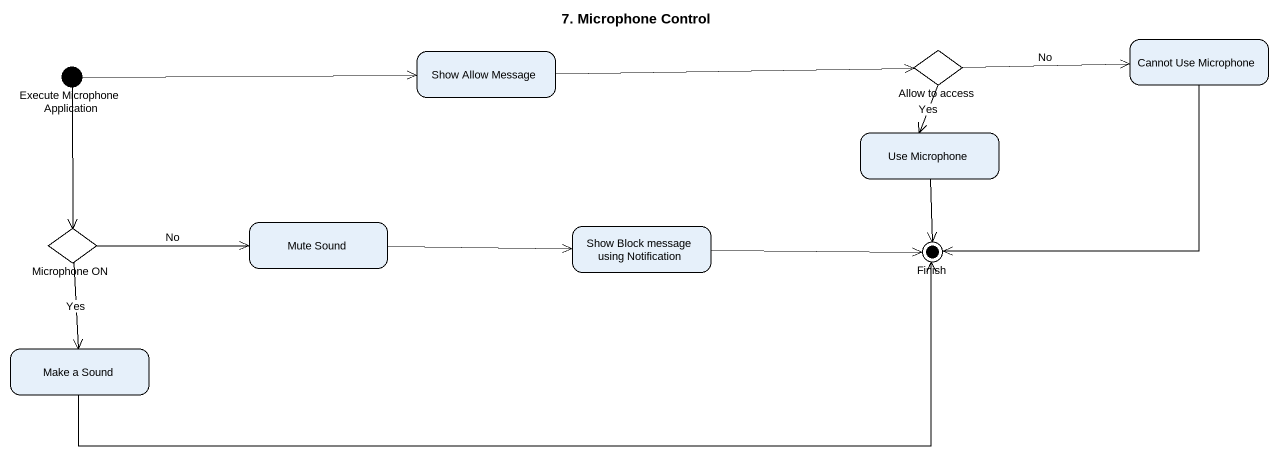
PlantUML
@startuml
title 7. Microphone Control
hide empty description
state "Execute Microphone Application" as Execute_Microphone <<start>>
state "Show Allow Message" as Show_Allow_Message
state "Allow to access" as Allow_to_access <<choice>>
state "Cannot Use Microphone" as Cannot_Use_Microphone
state "Use Microphone" as Use_Microphone
state "Microphone ON" as Microphone_ON <<choice>>
state "Mute Sound" as Mute_Sound
state "Show Block message using Notification" as Show_Block_message_using
state Finish <<end>>
state "Make a Sound" as Make_a_Sound
Execute_Microphone -right-> Show_Allow_Message
Execute_Microphone --> Microphone_ON
Show_Allow_Message -right-> Allow_to_access
Allow_to_access -right-> Cannot_Use_Microphone : No
Allow_to_access --> Use_Microphone : Yes
Cannot_Use_Microphone --> Finish
Use_Microphone --> Finish
Microphone_ON -right-> Mute_Sound : No
Microphone_ON --> Make_a_Sound : Yes
Mute_Sound -right-> Show_Block_message_using
Show_Block_message_using -right-> Finish
Make_a_Sound -right-> Finish
@enduml
